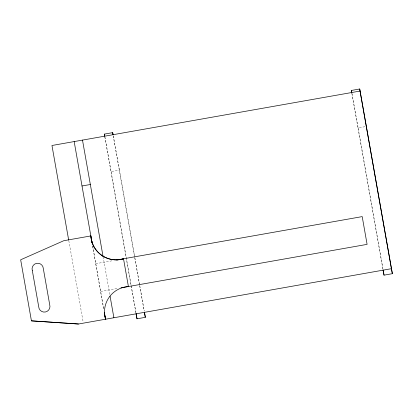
<?xml version="1.0" encoding="UTF-8"?>
<svg xmlns="http://www.w3.org/2000/svg" width="413" height="413" viewBox="0 0 413 413"><rect width="100%" height="100%" fill="white"/><g stroke="black" fill="none" stroke-linecap="round" stroke-linejoin="round"><path stroke-width="0.31" stroke-dasharray="2.06 1.55" d="M104.819 136.651L111.102 171.571L119.429 170.094L134.721 257.046M351.959 93.637L358.123 127.916L365.262 126.657M95.744 263.695L112.878 260.665M100.648 291.449L118.417 288.31M113.26 135.815L119.429 170.094M358.123 127.916L383.016 269.446M351.845 93.157L383.011 269.519M134.834 257.681L139.635 284.97M139.744 285.605L144.209 310.994M113.26 135.97L134.674 257.144M134.788 257.779L139.604 285.058M139.718 285.693L144.204 311.066M111.102 171.571L131.086 285.171M131.195 285.806L135.996 313.1M104.835 136.806L126.125 257.345M126.249 257.975L131.055 285.259M131.179 285.889L135.877 312.538M103.136 256.829L109.848 294.897M92.677 246.246L103.761 309.053M68.806 240.65L83.127 321.861M92.667 245.962L103.761 309.791"/><path stroke-width="0.62" d="M32.317 270.639L32.328 270.608A5.637 5.637 0 0 1 36.68 263.334A5.637 5.637 0 0 1 43.319 268.6L49.715 304.794A5.637 5.637 0 0 1 45.28 312.016A5.637 5.637 0 0 1 38.698 306.673L32.328 270.608M383.125 270.154L384.023 275.156L392.35 273.685L391.452 268.682L78.48 324.009L31.44 320.875L20.66 259.782L63.778 240.712L90.86 235.926L91.366 239.71L92.429 243.381A25.394 25.394 0 0 0 123.518 258.786L128.417 286.565A25.394 25.394 0 0 0 105.568 319.223L104.324 312.228M90.86 235.926L90.85 235.957A25.394 25.394 0 0 0 123.513 258.812L123.518 258.786M78.48 324.009L31.45 320.844M105.573 319.192L104.313 312.94M74.164 141.571L92.104 243.076M82.492 140.1L103.121 256.829M360.048 91.051L359.713 88.991L351.386 90.462L351.731 92.522M82.011 185.979L90.354 184.508M113.885 317.731L110.07 296.162M136.099 313.808L137.002 318.81L145.33 317.339L144.436 312.259M391.436 268.687L360.059 91.051L51.961 145.495L68.666 240.02M104.711 136.171L104.365 134.111L112.687 132.64L113.033 134.545M116.678 259.994L362.201 216.608L367.1 244.367L120.947 287.861M359.713 88.991L392.35 273.685M351.386 90.462L351.84 93.002M144.426 312.336L145.33 317.339M104.365 134.111L104.706 136.016M383.13 270.081L384.023 275.156M136.109 313.735L137.002 318.81M91.898 241.543L92.12 242.813M112.687 132.64L113.038 134.7"/></g></svg>
